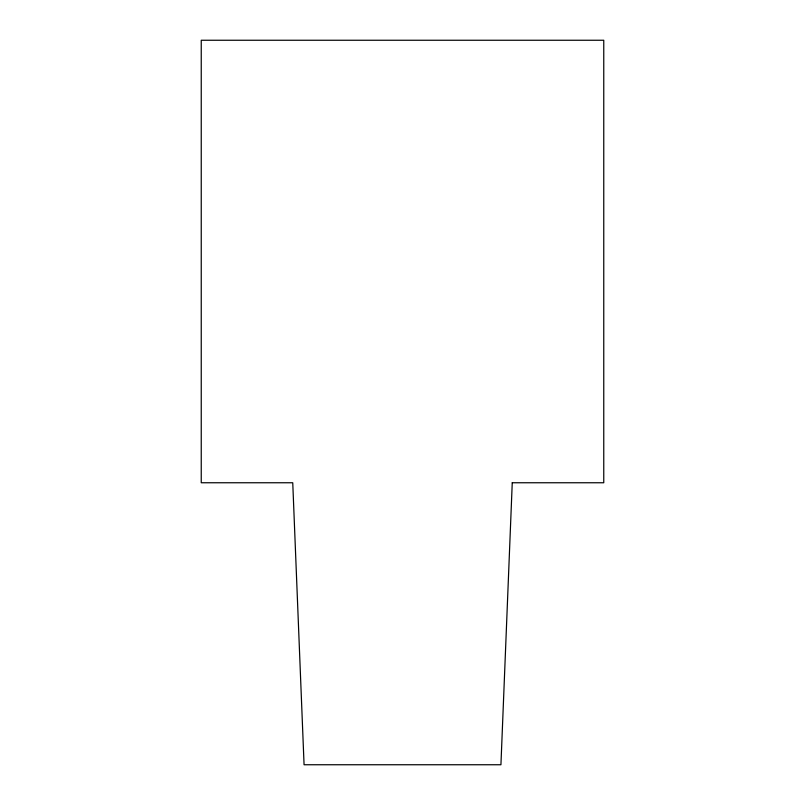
<?xml version="1.0" encoding="UTF-8"?>
<svg xmlns="http://www.w3.org/2000/svg" width="805" height="805" viewBox="0 0 805 805"><rect width="100%" height="100%" fill="white"/><g stroke="black" fill="none" stroke-linecap="round" stroke-linejoin="round"><path stroke-width="1.21" d="M512.252 482.759L500.931 764.75L304.069 764.75L292.748 482.759L201.24 482.759L201.24 40.25L603.76 40.25L603.76 482.759L512.252 482.759"/></g></svg>
